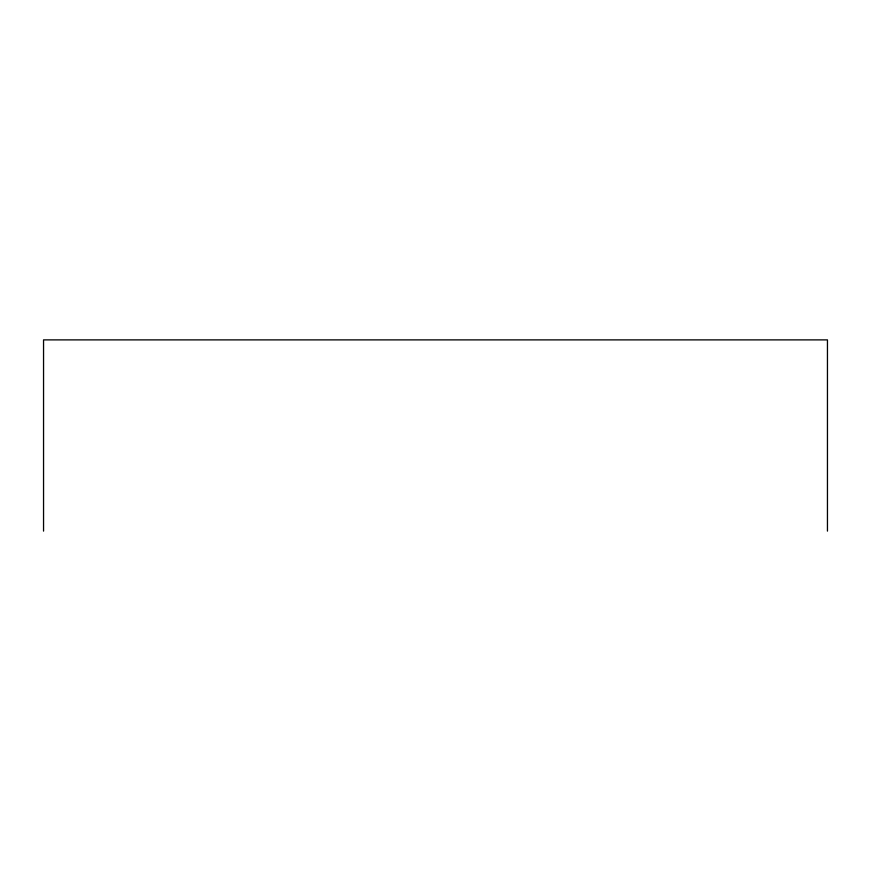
<?xml version="1.0" encoding="UTF-8"?>
<svg xmlns="http://www.w3.org/2000/svg" width="871" height="871" viewBox="0 0 871 871"><rect width="100%" height="100%" fill="white"/><g stroke="black" fill="none" stroke-linecap="round" stroke-linejoin="round"><path stroke-width="1.31" d="M827.45 531.114L827.45 339.886L43.55 339.886L43.55 531.114"/></g></svg>
